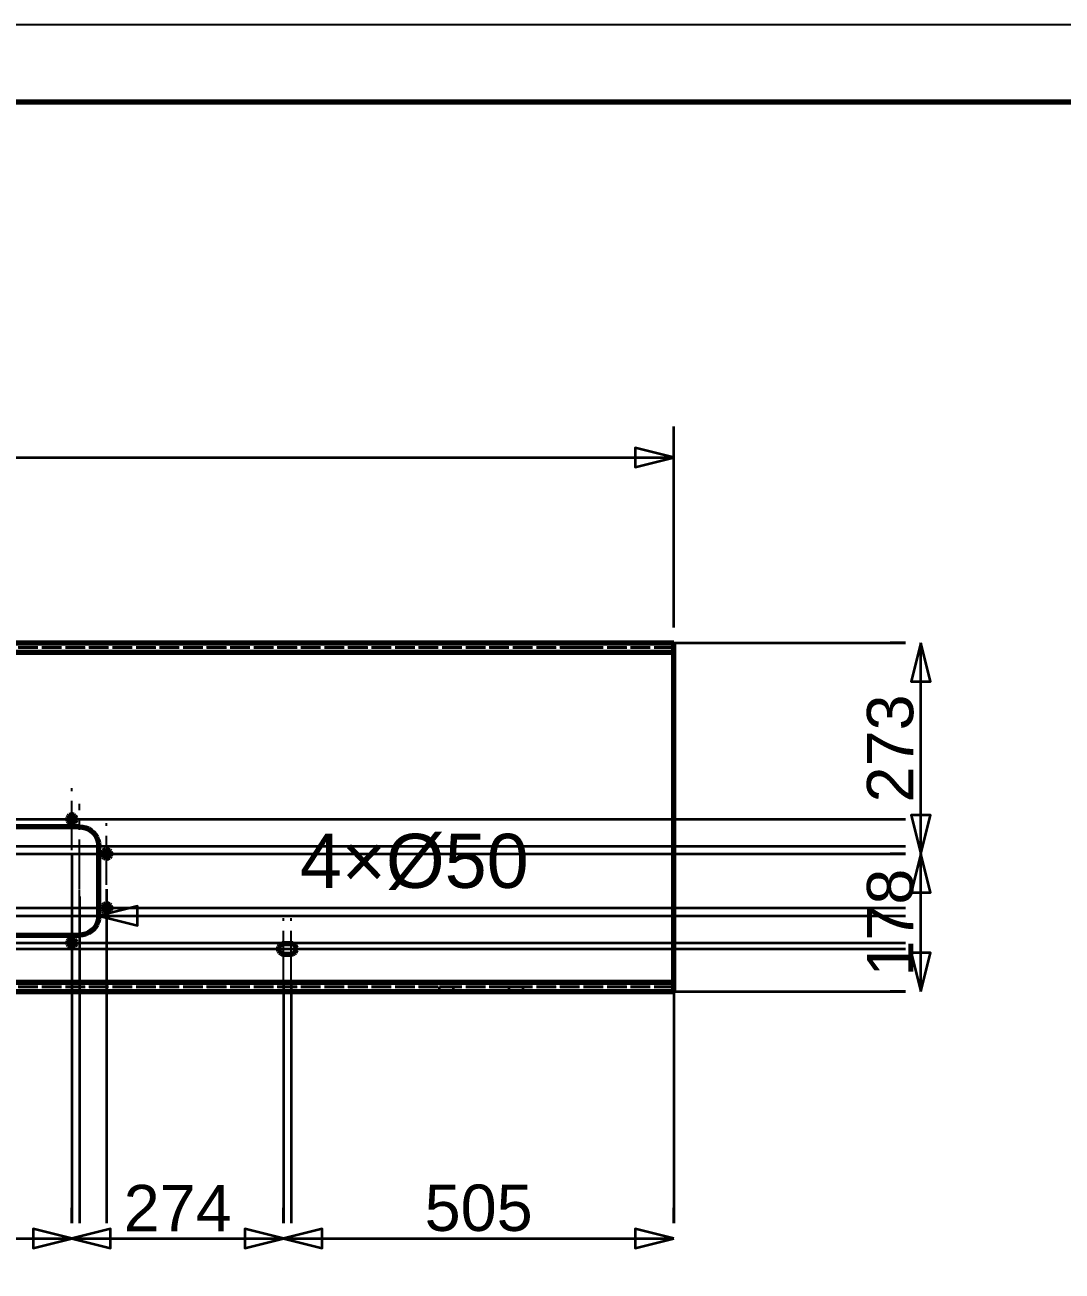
# Model space of a CAD drawing. Header units: millimetres. Extents: x 0 to 420, y 0 to 297.
# Drawn here: x 198 to 265.1, y 216.4 to 297 of the extents above; entities that cross this region are included whole.
import ezdxf
from ezdxf.enums import TextEntityAlignment as Align

# ---------------------------------------------------------------- set-up
doc = ezdxf.new("R2010")
doc.units = ezdxf.units.MM
doc.linetypes.add('CENTER', pattern=[5.08, 3.175, -0.635, 0.635, -0.635])
doc.linetypes.add('DASHED', pattern=[1.524, 1.27, -0.254])
doc.styles.add('GOST', font='Arial')

msp = doc.modelspace()

# ---------------------------------------------------------------- linework, layer by layer
at = {"color": 7, "lineweight": 35}
for p, q in [((240, 258), (240, 271)), ((65, 269), (240, 269)), ((240, 257), (255, 257)), ((255, 257), (254, 257)), ((256, 243.35), (256, 257)), ((171.075, 245.6), (255, 245.6)), ((181.825, 245.6), (255, 245.6)), ((192.575, 245.6), (255, 245.6)), ((203.325, 245.6), (255, 245.6)), ((171.55, 243.85), (255, 243.85)), ((204.8, 243.85), (255, 243.85)), ((168.825, 243.35), (255, 243.35)), ((201.05, 243.325), (201.05, 219.45)), ((205.575, 243.35), (255, 243.35)), ((255, 243.35), (254, 243.35)), ((255, 243.35), (254, 243.35)), ((256, 234.45), (256, 243.35)), ((201.55, 240.6), (201.55, 219.45)), ((203.3, 241.075), (203.3, 219.45)), ((168.825, 239.85), (255, 239.85)), ((205.575, 239.85), (255, 239.85)), ((171.55, 239.35), (255, 239.35)), ((202.8, 239.35), (214.8, 239.35)), ((204.8, 239.35), (255, 239.35)), ((214.8, 239.35), (219.8, 239.35)), ((92.085, 237.2), (255, 237.2)), ((92.585, 237.2), (255, 237.2)), ((154.585, 237.2), (255, 237.2)), ((155.085, 237.2), (255, 237.2)), ((171.075, 237.6), (255, 237.6)), ((181.825, 237.6), (255, 237.6)), ((192.575, 237.6), (255, 237.6)), ((203.3, 237.575), (203.3, 219.45)), ((203.325, 237.6), (255, 237.6)), ((217.085, 237.2), (255, 237.2)), ((217.585, 237.2), (255, 237.2)), ((201.55, 236.1), (201.55, 219.45)), ((201.05, 235.325), (201.05, 219.45)), ((214.75, 234.865), (214.75, 219.45)), ((215.25, 234.865), (215.25, 219.45)), ((240, 234.45), (240, 219.45)), ((240, 234.45), (255, 234.45)), ((255, 234.45), (254, 234.45)), ((201.05, 219.45), (201.05, 220.45)), ((201.05, 219.45), (201.05, 220.45)), ((214.75, 219.45), (214.75, 220.45)), ((214.75, 219.45), (214.75, 220.45)), ((240, 219.45), (240, 220.45)), ((179.55, 218.45), (201.05, 218.45)), ((201.05, 218.45), (214.75, 218.45)), ((214.75, 218.45), (240, 218.45))]:
    msp.add_line(p, q, dxfattribs=at)
at = {"color": 1, "lineweight": 70}
for p, q in [((65, 257), (240, 257)), ((240, 256.996), (240, 257)), ((240, 256.985), (240, 256.996)), ((240, 256.966), (240, 256.985)), ((240, 256.941), (240, 256.966)), ((240, 256.908), (240, 256.941)), ((240, 256.869), (240, 256.908)), ((240, 256.824), (240, 256.869)), ((240, 256.774), (240, 256.824)), ((240, 256.719), (240, 256.774)), ((240, 256.66), (240, 256.719)), ((240, 256.598), (240, 256.66)), ((240, 256.534), (240, 256.598)), ((240, 256.467), (240, 256.534)), ((240, 256.4), (240, 256.467)), ((65, 256.4), (240, 256.4)), ((240, 235.05), (240, 256.4)), ((200.79, 245.689), (200.775, 245.6)), ((200.775, 245.6), (200.79, 245.511)), ((200.833, 245.769), (200.79, 245.689)), ((200.79, 245.511), (200.833, 245.431)), ((200.9, 245.83), (200.833, 245.769)), ((200.833, 245.431), (200.9, 245.37)), ((200.982, 245.867), (200.9, 245.83)), ((200.9, 245.37), (200.982, 245.333)), ((201.073, 245.874), (200.982, 245.867)), ((200.982, 245.333), (201.073, 245.326)), ((201.16, 245.852), (201.073, 245.874)), ((201.073, 245.326), (201.16, 245.348)), ((201.236, 245.802), (201.16, 245.852)), ((201.16, 245.348), (201.236, 245.398)), ((201.292, 245.731), (201.236, 245.802)), ((201.236, 245.398), (201.292, 245.469)), ((201.321, 245.645), (201.292, 245.731)), ((201.292, 245.469), (201.321, 245.555)), ((201.321, 245.555), (201.321, 245.645)), ((201.55, 245.1), (168.3, 245.1)), ((201.55, 245.1), (201.746, 245.085)), ((201.746, 245.085), (201.936, 245.039)), ((201.936, 245.039), (202.117, 244.964)), ((202.117, 244.964), (202.285, 244.861)), ((202.285, 244.861), (202.434, 244.734)), ((202.434, 244.734), (202.561, 244.585)), ((202.561, 244.585), (202.664, 244.417)), ((202.664, 244.417), (202.739, 244.236)), ((202.739, 244.236), (202.785, 244.046)), ((202.785, 244.046), (202.8, 243.85)), ((202.8, 239.35), (202.8, 243.85)), ((203.15, 243.58), (203.083, 243.519)), ((203.232, 243.617), (203.15, 243.58)), ((203.323, 243.624), (203.232, 243.617)), ((203.41, 243.602), (203.323, 243.624)), ((203.486, 243.552), (203.41, 243.602)), ((203.04, 243.439), (203.025, 243.35)), ((203.025, 243.35), (203.04, 243.261)), ((203.083, 243.519), (203.04, 243.439)), ((203.04, 243.261), (203.083, 243.181)), ((203.083, 243.181), (203.15, 243.12)), ((203.15, 243.12), (203.232, 243.083)), ((203.232, 243.083), (203.323, 243.076)), ((203.323, 243.076), (203.41, 243.098)), ((203.41, 243.098), (203.486, 243.148)), ((203.542, 243.481), (203.486, 243.552)), ((203.486, 243.148), (203.542, 243.219)), ((203.571, 243.395), (203.542, 243.481)), ((203.542, 243.219), (203.571, 243.305)), ((203.571, 243.305), (203.571, 243.395)), ((203.04, 239.939), (203.025, 239.85)), ((203.025, 239.85), (203.04, 239.761)), ((203.083, 240.019), (203.04, 239.939)), ((203.04, 239.761), (203.083, 239.681)), ((203.15, 240.08), (203.083, 240.019)), ((203.083, 239.681), (203.15, 239.62)), ((203.232, 240.117), (203.15, 240.08)), ((203.15, 239.62), (203.232, 239.583)), ((203.323, 240.124), (203.232, 240.117)), ((203.232, 239.583), (203.323, 239.576)), ((203.41, 240.102), (203.323, 240.124)), ((203.323, 239.576), (203.41, 239.598)), ((203.486, 240.052), (203.41, 240.102)), ((203.41, 239.598), (203.486, 239.648)), ((203.542, 239.981), (203.486, 240.052)), ((203.486, 239.648), (203.542, 239.719)), ((203.571, 239.895), (203.542, 239.981)), ((203.542, 239.719), (203.571, 239.805)), ((203.571, 239.805), (203.571, 239.895)), ((202.664, 238.783), (202.561, 238.615)), ((202.739, 238.964), (202.664, 238.783)), ((202.785, 239.154), (202.739, 238.964)), ((202.8, 239.35), (202.785, 239.154)), ((168.3, 238.1), (201.55, 238.1)), ((201.746, 238.115), (201.55, 238.1)), ((201.936, 238.161), (201.746, 238.115)), ((202.117, 238.236), (201.936, 238.161)), ((202.285, 238.339), (202.117, 238.236)), ((202.434, 238.466), (202.285, 238.339)), ((202.561, 238.615), (202.434, 238.466)), ((200.79, 237.689), (200.775, 237.6)), ((200.775, 237.6), (200.79, 237.511)), ((200.833, 237.769), (200.79, 237.689)), ((200.79, 237.511), (200.833, 237.431)), ((200.9, 237.83), (200.833, 237.769)), ((200.833, 237.431), (200.9, 237.37)), ((200.982, 237.867), (200.9, 237.83)), ((200.9, 237.37), (200.982, 237.333)), ((201.073, 237.874), (200.982, 237.867)), ((200.982, 237.333), (201.073, 237.326)), ((201.16, 237.852), (201.073, 237.874)), ((201.073, 237.326), (201.16, 237.348)), ((201.236, 237.802), (201.16, 237.852)), ((201.16, 237.348), (201.236, 237.398)), ((201.292, 237.731), (201.236, 237.802)), ((201.236, 237.398), (201.292, 237.469)), ((201.321, 237.645), (201.292, 237.731)), ((201.292, 237.469), (201.321, 237.555)), ((201.321, 237.555), (201.321, 237.645)), ((214.445, 237.339), (214.418, 237.248)), ((214.418, 237.248), (214.418, 237.152)), ((214.418, 237.152), (214.445, 237.061)), ((214.497, 237.419), (214.445, 237.339)), ((214.569, 237.482), (214.497, 237.419)), ((214.656, 237.521), (214.569, 237.482)), ((214.75, 237.535), (214.656, 237.521)), ((215.25, 237.535), (214.75, 237.535)), ((215.344, 237.521), (215.25, 237.535)), ((215.431, 237.482), (215.344, 237.521)), ((215.503, 237.419), (215.431, 237.482)), ((215.555, 237.339), (215.503, 237.419)), ((215.582, 237.248), (215.555, 237.339)), ((215.555, 237.061), (215.582, 237.152)), ((215.582, 237.152), (215.582, 237.248)), ((214.445, 237.061), (214.497, 236.981)), ((214.497, 236.981), (214.569, 236.918)), ((214.569, 236.918), (214.656, 236.879)), ((214.656, 236.879), (214.75, 236.865)), ((214.75, 236.865), (215.25, 236.865)), ((215.25, 236.865), (215.344, 236.879)), ((215.344, 236.879), (215.431, 236.918)), ((215.431, 236.918), (215.503, 236.981)), ((215.503, 236.981), (215.555, 237.061)), ((65, 235.05), (240, 235.05)), ((240, 234.983), (240, 235.05)), ((240, 234.916), (240, 234.983)), ((240, 234.852), (240, 234.916)), ((240, 234.79), (240, 234.852)), ((240, 234.731), (240, 234.79)), ((240, 234.676), (240, 234.731)), ((65, 234.45), (240, 234.45)), ((240, 234.626), (240, 234.676)), ((240, 234.581), (240, 234.626)), ((240, 234.542), (240, 234.581)), ((240, 234.509), (240, 234.542)), ((240, 234.484), (240, 234.509)), ((240, 234.465), (240, 234.484)), ((240, 234.454), (240, 234.465)), ((240, 234.45), (240, 234.454))]:
    msp.add_line(p, q, dxfattribs=at)
at = {"color": 5, "linetype": 'DASHED', "lineweight": 35}
for p, q in [((240, 257), (65, 257)), ((240, 256.7), (65, 256.7)), ((65, 256.7), (240, 256.7)), ((208.302, 257), (208.3, 257)), ((208.3, 257), (208.302, 257)), ((208.302, 256.7), (208.3, 256.7)), ((208.3, 256.7), (208.302, 256.7)), ((208.308, 257), (208.302, 257)), ((208.302, 257), (208.308, 257)), ((208.308, 256.7), (208.302, 256.7)), ((208.302, 256.7), (208.308, 256.7)), ((208.317, 257), (208.308, 257)), ((208.308, 257), (208.317, 257)), ((208.317, 256.7), (208.308, 256.7)), ((208.308, 256.7), (208.317, 256.7)), ((208.33, 257), (208.317, 257)), ((208.317, 257), (208.33, 257)), ((208.33, 256.7), (208.317, 256.7)), ((208.317, 256.7), (208.33, 256.7)), ((208.346, 257), (208.33, 257)), ((208.33, 257), (208.346, 257)), ((208.346, 256.7), (208.33, 256.7)), ((208.33, 256.7), (208.346, 256.7)), ((208.365, 257), (208.346, 257)), ((208.346, 257), (208.365, 257)), ((208.365, 256.7), (208.346, 256.7)), ((208.346, 256.7), (208.365, 256.7)), ((208.388, 257), (208.365, 257)), ((208.365, 257), (208.388, 257)), ((208.388, 256.7), (208.365, 256.7)), ((208.365, 256.7), (208.388, 256.7)), ((208.413, 257), (208.388, 257)), ((208.388, 257), (208.413, 257)), ((208.413, 256.7), (208.388, 256.7)), ((208.388, 256.7), (208.413, 256.7)), ((208.44, 257), (208.413, 257)), ((208.413, 257), (208.44, 257)), ((208.44, 256.7), (208.413, 256.7)), ((208.413, 256.7), (208.44, 256.7)), ((208.47, 257), (208.44, 257)), ((208.44, 257), (208.47, 257)), ((208.47, 256.7), (208.44, 256.7)), ((208.44, 256.7), (208.47, 256.7)), ((208.501, 257), (208.47, 257)), ((208.47, 257), (208.501, 257)), ((208.501, 256.7), (208.47, 256.7)), ((208.47, 256.7), (208.501, 256.7)), ((208.533, 257), (208.501, 257)), ((208.501, 257), (208.533, 257)), ((208.533, 256.7), (208.501, 256.7)), ((208.501, 256.7), (208.533, 256.7)), ((208.566, 257), (208.533, 257)), ((208.533, 257), (208.566, 257)), ((208.566, 256.7), (208.533, 256.7)), ((208.533, 256.7), (208.566, 256.7)), ((208.6, 257), (208.566, 257)), ((208.566, 257), (208.6, 257)), ((208.6, 256.7), (208.566, 256.7)), ((208.566, 256.7), (208.6, 256.7)), ((208.6, 257), (208.9, 257)), ((208.9, 257), (208.6, 257)), ((208.9, 256.7), (208.6, 256.7)), ((208.6, 256.7), (208.9, 256.7)), ((208.9, 257), (208.934, 257)), ((208.934, 257), (208.9, 257)), ((208.9, 256.7), (208.934, 256.7)), ((208.934, 256.7), (208.9, 256.7)), ((208.934, 257), (208.967, 257)), ((208.967, 257), (208.934, 257)), ((208.934, 256.7), (208.967, 256.7)), ((208.967, 256.7), (208.934, 256.7)), ((208.967, 257), (208.999, 257)), ((208.999, 257), (208.967, 257)), ((208.967, 256.7), (208.999, 256.7)), ((208.999, 256.7), (208.967, 256.7)), ((208.999, 257), (209.03, 257)), ((209.03, 257), (208.999, 257)), ((208.999, 256.7), (209.03, 256.7)), ((209.03, 256.7), (208.999, 256.7)), ((209.03, 257), (209.06, 257)), ((209.06, 257), (209.03, 257)), ((209.03, 256.7), (209.06, 256.7)), ((209.06, 256.7), (209.03, 256.7)), ((209.06, 257), (209.087, 257)), ((209.087, 257), (209.06, 257)), ((209.06, 256.7), (209.087, 256.7)), ((209.087, 256.7), (209.06, 256.7)), ((209.087, 257), (209.112, 257)), ((209.112, 257), (209.087, 257)), ((209.087, 256.7), (209.112, 256.7)), ((209.112, 256.7), (209.087, 256.7)), ((209.112, 257), (209.135, 257)), ((209.135, 257), (209.112, 257)), ((209.112, 256.7), (209.135, 256.7)), ((209.135, 256.7), (209.112, 256.7)), ((209.135, 257), (209.154, 257)), ((209.154, 257), (209.135, 257)), ((209.135, 256.7), (209.154, 256.7)), ((209.154, 256.7), (209.135, 256.7)), ((209.154, 257), (209.17, 257)), ((209.17, 257), (209.154, 257)), ((209.154, 256.7), (209.17, 256.7)), ((209.17, 256.7), (209.154, 256.7)), ((209.17, 257), (209.183, 257)), ((209.183, 257), (209.17, 257)), ((209.17, 256.7), (209.183, 256.7)), ((209.183, 256.7), (209.17, 256.7)), ((209.183, 257), (209.192, 257)), ((209.192, 257), (209.183, 257)), ((209.183, 256.7), (209.192, 256.7)), ((209.192, 256.7), (209.183, 256.7)), ((209.192, 257), (209.198, 257)), ((209.198, 257), (209.192, 257)), ((209.192, 256.7), (209.198, 256.7)), ((209.198, 256.7), (209.192, 256.7)), ((209.198, 257), (209.2, 257)), ((209.2, 257), (209.198, 257)), ((209.198, 256.7), (209.2, 256.7)), ((209.2, 256.7), (209.198, 256.7)), ((220.802, 257), (220.8, 257)), ((220.8, 257), (220.802, 257)), ((220.802, 256.7), (220.8, 256.7)), ((220.8, 256.7), (220.802, 256.7)), ((220.808, 257), (220.802, 257)), ((220.802, 257), (220.808, 257)), ((220.808, 256.7), (220.802, 256.7)), ((220.802, 256.7), (220.808, 256.7)), ((220.817, 257), (220.808, 257)), ((220.808, 257), (220.817, 257)), ((220.817, 256.7), (220.808, 256.7)), ((220.808, 256.7), (220.817, 256.7)), ((220.83, 257), (220.817, 257)), ((220.817, 257), (220.83, 257)), ((220.83, 256.7), (220.817, 256.7)), ((220.817, 256.7), (220.83, 256.7)), ((220.846, 257), (220.83, 257)), ((220.83, 257), (220.846, 257)), ((220.846, 256.7), (220.83, 256.7)), ((220.83, 256.7), (220.846, 256.7)), ((220.865, 257), (220.846, 257)), ((220.846, 257), (220.865, 257)), ((220.865, 256.7), (220.846, 256.7)), ((220.846, 256.7), (220.865, 256.7)), ((220.888, 257), (220.865, 257)), ((220.865, 257), (220.888, 257)), ((220.888, 256.7), (220.865, 256.7)), ((220.865, 256.7), (220.888, 256.7)), ((220.913, 257), (220.888, 257)), ((220.888, 257), (220.913, 257)), ((220.913, 256.7), (220.888, 256.7)), ((220.888, 256.7), (220.913, 256.7)), ((220.94, 257), (220.913, 257)), ((220.913, 257), (220.94, 257)), ((220.94, 256.7), (220.913, 256.7)), ((220.913, 256.7), (220.94, 256.7)), ((220.97, 257), (220.94, 257)), ((220.94, 257), (220.97, 257)), ((220.97, 256.7), (220.94, 256.7)), ((220.94, 256.7), (220.97, 256.7)), ((221.001, 257), (220.97, 257)), ((220.97, 257), (221.001, 257)), ((221.001, 256.7), (220.97, 256.7)), ((220.97, 256.7), (221.001, 256.7)), ((221.033, 257), (221.001, 257)), ((221.001, 257), (221.033, 257)), ((221.033, 256.7), (221.001, 256.7)), ((221.001, 256.7), (221.033, 256.7)), ((221.066, 257), (221.033, 257)), ((221.033, 257), (221.066, 257)), ((221.066, 256.7), (221.033, 256.7)), ((221.033, 256.7), (221.066, 256.7)), ((221.1, 257), (221.066, 257)), ((221.066, 257), (221.1, 257)), ((221.1, 256.7), (221.066, 256.7)), ((221.066, 256.7), (221.1, 256.7)), ((221.1, 257), (221.4, 257)), ((221.4, 257), (221.1, 257)), ((221.4, 256.7), (221.1, 256.7)), ((221.1, 256.7), (221.4, 256.7)), ((221.4, 257), (221.434, 257)), ((221.434, 257), (221.4, 257)), ((221.4, 256.7), (221.434, 256.7)), ((221.434, 256.7), (221.4, 256.7)), ((221.434, 257), (221.467, 257)), ((221.467, 257), (221.434, 257)), ((221.434, 256.7), (221.467, 256.7)), ((221.467, 256.7), (221.434, 256.7)), ((221.467, 257), (221.499, 257)), ((221.499, 257), (221.467, 257)), ((221.467, 256.7), (221.499, 256.7)), ((221.499, 256.7), (221.467, 256.7)), ((221.499, 257), (221.53, 257)), ((221.53, 257), (221.499, 257)), ((221.499, 256.7), (221.53, 256.7)), ((221.53, 256.7), (221.499, 256.7)), ((221.53, 257), (221.56, 257)), ((221.56, 257), (221.53, 257)), ((221.53, 256.7), (221.56, 256.7)), ((221.56, 256.7), (221.53, 256.7)), ((221.56, 257), (221.587, 257)), ((221.587, 257), (221.56, 257)), ((221.56, 256.7), (221.587, 256.7)), ((221.587, 256.7), (221.56, 256.7)), ((221.587, 257), (221.612, 257)), ((221.612, 257), (221.587, 257)), ((221.587, 256.7), (221.612, 256.7)), ((221.612, 256.7), (221.587, 256.7)), ((221.612, 257), (221.635, 257)), ((221.635, 257), (221.612, 257)), ((221.612, 256.7), (221.635, 256.7)), ((221.635, 256.7), (221.612, 256.7)), ((221.635, 257), (221.654, 257)), ((221.654, 257), (221.635, 257)), ((221.635, 256.7), (221.654, 256.7)), ((221.654, 256.7), (221.635, 256.7)), ((221.654, 257), (221.67, 257)), ((221.67, 257), (221.654, 257)), ((221.654, 256.7), (221.67, 256.7)), ((221.67, 256.7), (221.654, 256.7)), ((221.67, 257), (221.683, 257)), ((221.683, 257), (221.67, 257)), ((221.67, 256.7), (221.683, 256.7)), ((221.683, 256.7), (221.67, 256.7)), ((221.683, 257), (221.692, 257)), ((221.692, 257), (221.683, 257)), ((221.683, 256.7), (221.692, 256.7)), ((221.692, 256.7), (221.683, 256.7)), ((221.692, 257), (221.698, 257)), ((221.698, 257), (221.692, 257)), ((221.692, 256.7), (221.698, 256.7)), ((221.698, 256.7), (221.692, 256.7)), ((221.698, 257), (221.7, 257)), ((221.7, 257), (221.698, 257)), ((221.698, 256.7), (221.7, 256.7)), ((221.7, 256.7), (221.698, 256.7)), ((233.302, 257), (233.3, 257)), ((233.3, 257), (233.302, 257)), ((233.302, 256.7), (233.3, 256.7)), ((233.3, 256.7), (233.302, 256.7)), ((233.308, 257), (233.302, 257)), ((233.302, 257), (233.308, 257)), ((233.308, 256.7), (233.302, 256.7)), ((233.302, 256.7), (233.308, 256.7)), ((233.317, 257), (233.308, 257)), ((233.308, 257), (233.317, 257)), ((233.317, 256.7), (233.308, 256.7)), ((233.308, 256.7), (233.317, 256.7)), ((233.33, 257), (233.317, 257)), ((233.317, 257), (233.33, 257)), ((233.33, 256.7), (233.317, 256.7)), ((233.317, 256.7), (233.33, 256.7)), ((233.346, 257), (233.33, 257)), ((233.33, 257), (233.346, 257)), ((233.346, 256.7), (233.33, 256.7)), ((233.33, 256.7), (233.346, 256.7)), ((233.365, 257), (233.346, 257)), ((233.346, 257), (233.365, 257)), ((233.365, 256.7), (233.346, 256.7)), ((233.346, 256.7), (233.365, 256.7)), ((233.388, 257), (233.365, 257)), ((233.365, 257), (233.388, 257)), ((233.388, 256.7), (233.365, 256.7)), ((233.365, 256.7), (233.388, 256.7)), ((233.413, 257), (233.388, 257)), ((233.388, 257), (233.413, 257)), ((233.413, 256.7), (233.388, 256.7)), ((233.388, 256.7), (233.413, 256.7)), ((233.44, 257), (233.413, 257)), ((233.413, 257), (233.44, 257)), ((233.44, 256.7), (233.413, 256.7)), ((233.413, 256.7), (233.44, 256.7)), ((233.47, 257), (233.44, 257)), ((233.44, 257), (233.47, 257)), ((233.47, 256.7), (233.44, 256.7)), ((233.44, 256.7), (233.47, 256.7)), ((233.501, 257), (233.47, 257)), ((233.47, 257), (233.501, 257)), ((233.501, 256.7), (233.47, 256.7)), ((233.47, 256.7), (233.501, 256.7)), ((233.533, 257), (233.501, 257)), ((233.501, 257), (233.533, 257)), ((233.533, 256.7), (233.501, 256.7)), ((233.501, 256.7), (233.533, 256.7)), ((233.566, 257), (233.533, 257)), ((233.533, 257), (233.566, 257)), ((233.566, 256.7), (233.533, 256.7)), ((233.533, 256.7), (233.566, 256.7)), ((233.6, 257), (233.566, 257)), ((233.566, 257), (233.6, 257)), ((233.6, 256.7), (233.566, 256.7)), ((233.566, 256.7), (233.6, 256.7)), ((233.6, 257), (233.9, 257)), ((233.9, 257), (233.6, 257)), ((233.9, 256.7), (233.6, 256.7)), ((233.6, 256.7), (233.9, 256.7)), ((233.9, 257), (233.934, 257)), ((233.934, 257), (233.9, 257)), ((233.9, 256.7), (233.934, 256.7)), ((233.934, 256.7), (233.9, 256.7)), ((233.934, 257), (233.967, 257)), ((233.967, 257), (233.934, 257)), ((233.934, 256.7), (233.967, 256.7)), ((233.967, 256.7), (233.934, 256.7)), ((233.967, 257), (233.999, 257)), ((233.999, 257), (233.967, 257)), ((233.967, 256.7), (233.999, 256.7)), ((233.999, 256.7), (233.967, 256.7)), ((233.999, 257), (234.03, 257)), ((234.03, 257), (233.999, 257)), ((233.999, 256.7), (234.03, 256.7)), ((234.03, 256.7), (233.999, 256.7)), ((234.03, 257), (234.06, 257)), ((234.06, 257), (234.03, 257)), ((234.03, 256.7), (234.06, 256.7)), ((234.06, 256.7), (234.03, 256.7)), ((234.06, 257), (234.087, 257)), ((234.087, 257), (234.06, 257)), ((234.06, 256.7), (234.087, 256.7)), ((234.087, 256.7), (234.06, 256.7)), ((234.087, 257), (234.112, 257)), ((234.112, 257), (234.087, 257)), ((234.087, 256.7), (234.112, 256.7)), ((234.112, 256.7), (234.087, 256.7)), ((234.112, 257), (234.135, 257)), ((234.135, 257), (234.112, 257)), ((234.112, 256.7), (234.135, 256.7)), ((234.135, 256.7), (234.112, 256.7)), ((234.135, 257), (234.154, 257)), ((234.154, 257), (234.135, 257)), ((234.135, 256.7), (234.154, 256.7)), ((234.154, 256.7), (234.135, 256.7)), ((234.154, 257), (234.17, 257)), ((234.17, 257), (234.154, 257)), ((234.154, 256.7), (234.17, 256.7)), ((234.17, 256.7), (234.154, 256.7)), ((234.17, 257), (234.183, 257)), ((234.183, 257), (234.17, 257)), ((234.17, 256.7), (234.183, 256.7)), ((234.183, 256.7), (234.17, 256.7)), ((234.183, 257), (234.192, 257)), ((234.192, 257), (234.183, 257)), ((234.183, 256.7), (234.192, 256.7)), ((234.192, 256.7), (234.183, 256.7)), ((234.192, 257), (234.198, 257)), ((234.198, 257), (234.192, 257)), ((234.192, 256.7), (234.198, 256.7)), ((234.198, 256.7), (234.192, 256.7)), ((234.198, 257), (234.2, 257)), ((234.2, 257), (234.198, 257)), ((234.198, 256.7), (234.2, 256.7)), ((234.2, 256.7), (234.198, 256.7)), ((240, 257), (240, 256.7)), ((240, 256.7), (240, 257)), ((240, 256.7), (240, 256.698)), ((240, 256.698), (240, 256.692)), ((240, 256.692), (240, 256.683)), ((240, 256.683), (240, 256.67)), ((240, 256.67), (240, 256.654)), ((240, 256.654), (240, 256.635)), ((240, 256.635), (240, 256.612)), ((240, 256.612), (240, 256.587)), ((240, 256.587), (240, 256.56)), ((240, 256.56), (240, 256.53)), ((240, 256.53), (240, 256.499)), ((240, 256.499), (240, 256.467)), ((240, 256.467), (240, 256.434)), ((240, 256.434), (240, 256.4)), ((240, 256.4), (240, 235.05)), ((200.775, 245.6), (200.79, 245.689)), ((200.79, 245.511), (200.775, 245.6)), ((200.79, 245.689), (200.833, 245.769)), ((200.833, 245.431), (200.79, 245.511)), ((200.833, 245.769), (200.9, 245.83)), ((200.9, 245.37), (200.833, 245.431)), ((200.9, 245.83), (200.982, 245.867)), ((200.982, 245.333), (200.9, 245.37)), ((200.982, 245.867), (201.073, 245.874)), ((201.073, 245.326), (200.982, 245.333)), ((201.073, 245.874), (201.16, 245.852)), ((201.16, 245.348), (201.073, 245.326)), ((201.16, 245.852), (201.236, 245.802)), ((201.236, 245.398), (201.16, 245.348)), ((201.236, 245.802), (201.292, 245.731)), ((201.292, 245.469), (201.236, 245.398)), ((201.292, 245.731), (201.321, 245.645)), ((201.321, 245.555), (201.292, 245.469)), ((201.321, 245.645), (201.321, 245.555)), ((168.3, 245.1), (201.55, 245.1)), ((201.746, 245.085), (201.55, 245.1)), ((201.936, 245.039), (201.746, 245.085)), ((202.117, 244.964), (201.936, 245.039)), ((202.285, 244.861), (202.117, 244.964)), ((202.434, 244.734), (202.285, 244.861)), ((202.561, 244.585), (202.434, 244.734)), ((202.664, 244.417), (202.561, 244.585)), ((202.739, 244.236), (202.664, 244.417)), ((202.785, 244.046), (202.739, 244.236)), ((202.8, 243.85), (202.785, 244.046)), ((202.8, 243.85), (202.8, 239.35)), ((203.083, 243.519), (203.15, 243.58)), ((203.15, 243.58), (203.232, 243.617)), ((203.232, 243.617), (203.323, 243.624)), ((203.323, 243.624), (203.41, 243.602)), ((203.41, 243.602), (203.486, 243.552)), ((203.025, 243.35), (203.04, 243.439)), ((203.04, 243.261), (203.025, 243.35)), ((203.04, 243.439), (203.083, 243.519)), ((203.083, 243.181), (203.04, 243.261)), ((203.15, 243.12), (203.083, 243.181)), ((203.232, 243.083), (203.15, 243.12)), ((203.323, 243.076), (203.232, 243.083)), ((203.41, 243.098), (203.323, 243.076)), ((203.486, 243.148), (203.41, 243.098)), ((203.486, 243.552), (203.542, 243.481)), ((203.542, 243.219), (203.486, 243.148)), ((203.542, 243.481), (203.571, 243.395)), ((203.571, 243.305), (203.542, 243.219)), ((203.571, 243.395), (203.571, 243.305)), ((203.025, 239.85), (203.04, 239.939)), ((203.04, 239.761), (203.025, 239.85)), ((203.04, 239.939), (203.083, 240.019)), ((203.083, 239.681), (203.04, 239.761)), ((203.083, 240.019), (203.15, 240.08)), ((203.15, 239.62), (203.083, 239.681)), ((203.15, 240.08), (203.232, 240.117)), ((203.232, 239.583), (203.15, 239.62)), ((203.232, 240.117), (203.323, 240.124)), ((203.323, 239.576), (203.232, 239.583)), ((203.323, 240.124), (203.41, 240.102)), ((203.41, 239.598), (203.323, 239.576)), ((203.41, 240.102), (203.486, 240.052)), ((203.486, 239.648), (203.41, 239.598)), ((203.486, 240.052), (203.542, 239.981)), ((203.542, 239.719), (203.486, 239.648)), ((203.542, 239.981), (203.571, 239.895)), ((203.571, 239.805), (203.542, 239.719)), ((203.571, 239.895), (203.571, 239.805)), ((202.561, 238.615), (202.664, 238.783)), ((202.664, 238.783), (202.739, 238.964)), ((202.739, 238.964), (202.785, 239.154)), ((202.785, 239.154), (202.8, 239.35)), ((201.55, 238.1), (168.3, 238.1)), ((201.55, 238.1), (201.746, 238.115)), ((201.746, 238.115), (201.936, 238.161)), ((201.936, 238.161), (202.117, 238.236)), ((202.117, 238.236), (202.285, 238.339)), ((202.285, 238.339), (202.434, 238.466)), ((202.434, 238.466), (202.561, 238.615)), ((200.775, 237.6), (200.79, 237.689)), ((200.79, 237.511), (200.775, 237.6)), ((200.79, 237.689), (200.833, 237.769)), ((200.833, 237.431), (200.79, 237.511)), ((200.833, 237.769), (200.9, 237.83)), ((200.9, 237.37), (200.833, 237.431)), ((200.9, 237.83), (200.982, 237.867)), ((200.982, 237.333), (200.9, 237.37)), ((200.982, 237.867), (201.073, 237.874)), ((201.073, 237.326), (200.982, 237.333)), ((201.073, 237.874), (201.16, 237.852)), ((201.16, 237.348), (201.073, 237.326)), ((201.16, 237.852), (201.236, 237.802)), ((201.236, 237.398), (201.16, 237.348)), ((201.236, 237.802), (201.292, 237.731)), ((201.292, 237.469), (201.236, 237.398)), ((201.292, 237.731), (201.321, 237.645)), ((201.321, 237.555), (201.292, 237.469)), ((201.321, 237.645), (201.321, 237.555)), ((214.418, 237.248), (214.445, 237.339)), ((214.418, 237.152), (214.418, 237.248)), ((214.445, 237.061), (214.418, 237.152)), ((214.445, 237.339), (214.497, 237.419)), ((214.497, 237.419), (214.569, 237.482)), ((214.569, 237.482), (214.656, 237.521)), ((214.656, 237.521), (214.75, 237.535)), ((214.75, 237.535), (215.25, 237.535)), ((215.25, 237.535), (215.344, 237.521)), ((215.344, 237.521), (215.431, 237.482)), ((215.431, 237.482), (215.503, 237.419)), ((215.503, 237.419), (215.555, 237.339)), ((215.555, 237.339), (215.582, 237.248)), ((215.582, 237.152), (215.555, 237.061)), ((215.582, 237.248), (215.582, 237.152)), ((214.497, 236.981), (214.445, 237.061)), ((214.569, 236.918), (214.497, 236.981)), ((214.656, 236.879), (214.569, 236.918)), ((214.75, 236.865), (214.656, 236.879)), ((215.25, 236.865), (214.75, 236.865)), ((215.344, 236.879), (215.25, 236.865)), ((215.431, 236.918), (215.344, 236.879)), ((215.503, 236.981), (215.431, 236.918)), ((215.555, 237.061), (215.503, 236.981)), ((240, 234.75), (65, 234.75)), ((65, 234.75), (240, 234.75)), ((224.861, 234.75), (224.85, 234.75)), ((224.85, 234.45), (224.85, 234.75)), ((224.85, 234.45), (224.85, 234.75)), ((224.85, 234.75), (224.861, 234.75)), ((224.895, 234.75), (224.861, 234.75)), ((224.861, 234.75), (224.895, 234.75)), ((224.948, 234.75), (224.895, 234.75)), ((224.895, 234.75), (224.948, 234.75)), ((225.019, 234.75), (224.948, 234.75)), ((224.948, 234.75), (225.019, 234.75)), ((225.105, 234.75), (225.019, 234.75)), ((225.019, 234.75), (225.105, 234.75)), ((225.2, 234.75), (225.105, 234.75)), ((225.105, 234.75), (225.2, 234.75)), ((225.3, 234.75), (225.2, 234.75)), ((225.2, 234.75), (225.3, 234.75)), ((225.4, 234.75), (225.3, 234.75)), ((225.3, 234.75), (225.4, 234.75)), ((225.495, 234.75), (225.4, 234.75)), ((225.4, 234.75), (225.495, 234.75)), ((225.581, 234.75), (225.495, 234.75)), ((225.495, 234.75), (225.581, 234.75)), ((225.652, 234.75), (225.581, 234.75)), ((225.581, 234.75), (225.652, 234.75)), ((225.705, 234.75), (225.652, 234.75)), ((225.652, 234.75), (225.705, 234.75)), ((225.739, 234.75), (225.705, 234.75)), ((225.705, 234.75), (225.739, 234.75)), ((225.75, 234.75), (225.739, 234.75)), ((225.739, 234.75), (225.75, 234.75)), ((225.75, 234.45), (225.75, 234.75)), ((225.75, 234.45), (225.75, 234.75)), ((229.361, 234.75), (229.35, 234.75)), ((229.35, 234.45), (229.35, 234.75)), ((229.35, 234.45), (229.35, 234.75)), ((229.35, 234.75), (229.361, 234.75)), ((229.395, 234.75), (229.361, 234.75)), ((229.361, 234.75), (229.395, 234.75)), ((229.448, 234.75), (229.395, 234.75)), ((229.395, 234.75), (229.448, 234.75)), ((229.519, 234.75), (229.448, 234.75)), ((229.448, 234.75), (229.519, 234.75)), ((229.605, 234.75), (229.519, 234.75)), ((229.519, 234.75), (229.605, 234.75)), ((229.7, 234.75), (229.605, 234.75)), ((229.605, 234.75), (229.7, 234.75)), ((229.8, 234.75), (229.7, 234.75)), ((229.7, 234.75), (229.8, 234.75)), ((229.9, 234.75), (229.8, 234.75)), ((229.8, 234.75), (229.9, 234.75)), ((229.995, 234.75), (229.9, 234.75)), ((229.9, 234.75), (229.995, 234.75)), ((230.081, 234.75), (229.995, 234.75)), ((229.995, 234.75), (230.081, 234.75)), ((230.152, 234.75), (230.081, 234.75)), ((230.081, 234.75), (230.152, 234.75)), ((230.205, 234.75), (230.152, 234.75)), ((230.152, 234.75), (230.205, 234.75)), ((230.239, 234.75), (230.205, 234.75)), ((230.205, 234.75), (230.239, 234.75)), ((230.25, 234.75), (230.239, 234.75)), ((230.239, 234.75), (230.25, 234.75)), ((230.25, 234.45), (230.25, 234.75)), ((230.25, 234.45), (230.25, 234.75)), ((240, 235.05), (240, 235.016)), ((240, 235.016), (240, 234.983)), ((240, 234.983), (240, 234.951)), ((240, 234.951), (240, 234.92)), ((240, 234.92), (240, 234.89)), ((240, 234.89), (240, 234.863)), ((240, 234.863), (240, 234.838)), ((240, 234.838), (240, 234.815)), ((240, 234.815), (240, 234.796)), ((240, 234.796), (240, 234.78)), ((240, 234.78), (240, 234.767)), ((240, 234.767), (240, 234.758)), ((240, 234.758), (240, 234.752)), ((240, 234.752), (240, 234.75)), ((240, 234.45), (240, 234.75)), ((240, 234.75), (240, 234.45)), ((65, 234.45), (240, 234.45)), ((224.85, 234.45), (224.861, 234.45)), ((224.861, 234.45), (224.85, 234.45)), ((224.861, 234.45), (224.895, 234.45)), ((224.895, 234.45), (224.861, 234.45)), ((224.895, 234.45), (224.948, 234.45)), ((224.948, 234.45), (224.895, 234.45)), ((224.948, 234.45), (225.019, 234.45)), ((225.019, 234.45), (224.948, 234.45)), ((225.019, 234.45), (225.105, 234.45)), ((225.105, 234.45), (225.019, 234.45)), ((225.105, 234.45), (225.2, 234.45)), ((225.2, 234.45), (225.105, 234.45)), ((225.2, 234.45), (225.3, 234.45)), ((225.3, 234.45), (225.2, 234.45)), ((225.3, 234.45), (225.4, 234.45)), ((225.4, 234.45), (225.3, 234.45)), ((225.4, 234.45), (225.495, 234.45)), ((225.495, 234.45), (225.4, 234.45)), ((225.495, 234.45), (225.581, 234.45)), ((225.581, 234.45), (225.495, 234.45)), ((225.581, 234.45), (225.652, 234.45)), ((225.652, 234.45), (225.581, 234.45)), ((225.652, 234.45), (225.705, 234.45)), ((225.705, 234.45), (225.652, 234.45)), ((225.705, 234.45), (225.739, 234.45)), ((225.739, 234.45), (225.705, 234.45)), ((225.739, 234.45), (225.75, 234.45)), ((225.75, 234.45), (225.739, 234.45)), ((229.35, 234.45), (229.361, 234.45)), ((229.361, 234.45), (229.35, 234.45)), ((229.361, 234.45), (229.395, 234.45)), ((229.395, 234.45), (229.361, 234.45)), ((229.395, 234.45), (229.448, 234.45)), ((229.448, 234.45), (229.395, 234.45)), ((229.448, 234.45), (229.519, 234.45)), ((229.519, 234.45), (229.448, 234.45)), ((229.519, 234.45), (229.605, 234.45)), ((229.605, 234.45), (229.519, 234.45)), ((229.605, 234.45), (229.7, 234.45)), ((229.7, 234.45), (229.605, 234.45)), ((229.7, 234.45), (229.8, 234.45)), ((229.8, 234.45), (229.7, 234.45)), ((229.8, 234.45), (229.9, 234.45)), ((229.9, 234.45), (229.8, 234.45)), ((229.9, 234.45), (229.995, 234.45)), ((229.995, 234.45), (229.9, 234.45)), ((229.995, 234.45), (230.081, 234.45)), ((230.081, 234.45), (229.995, 234.45)), ((230.081, 234.45), (230.152, 234.45)), ((230.152, 234.45), (230.081, 234.45)), ((230.152, 234.45), (230.205, 234.45)), ((230.205, 234.45), (230.152, 234.45)), ((230.205, 234.45), (230.239, 234.45)), ((230.239, 234.45), (230.205, 234.45)), ((230.239, 234.45), (230.25, 234.45)), ((230.25, 234.45), (230.239, 234.45))]:
    msp.add_line(p, q, dxfattribs=at)
at = {"color": 4, "linetype": 'CENTER', "lineweight": 25}
for p, q in [((201.05, 243.6), (201.05, 247.6)), ((201.55, 241.1), (201.55, 246.6)), ((199.05, 245.6), (203.05, 245.6)), ((203.3, 241.35), (203.3, 245.35)), ((198.8, 243.85), (204.3, 243.85)), ((201.3, 243.35), (205.3, 243.35)), ((201.55, 236.6), (201.55, 242.1)), ((203.3, 237.85), (203.3, 241.85)), ((201.05, 235.6), (201.05, 239.6)), ((201.3, 239.85), (205.3, 239.85)), ((198.8, 239.35), (204.3, 239.35)), ((214.75, 235.2), (214.75, 239.2)), ((215.25, 235.2), (215.25, 239.2)), ((199.05, 237.6), (203.05, 237.6)), ((212.75, 237.2), (216.75, 237.2)), ((213.25, 237.2), (217.25, 237.2))]:
    msp.add_line(p, q, dxfattribs=at)
at = {"color": 7, "lineweight": 25}
msp.add_lwpolyline([(0, 0), (420, 0), (420, 297), (0, 297)], close=True, dxfattribs=at)
at = {"color": 7, "lineweight": 70}
msp.add_lwpolyline([(20, 5), (415, 5), (415, 292), (20, 292)], close=True, dxfattribs=at)
at = {"color": 7, "lineweight": 35}
for points in [[(240, 269), (237.5, 269.625), (237.5, 268.375)], [(256, 257), (255.375, 254.5), (256.625, 254.5)], [(256, 243.35), (256.625, 245.85), (255.375, 245.85)], [(256, 243.35), (255.375, 240.85), (256.625, 240.85)], [(202.8, 239.35), (205.3, 238.725), (205.3, 239.975)], [(256, 234.45), (256.625, 236.95), (255.375, 236.95)], [(201.05, 218.45), (198.55, 219.075), (198.55, 217.825)], [(201.05, 218.45), (203.55, 217.825), (203.55, 219.075)], [(214.75, 218.45), (212.25, 219.075), (212.25, 217.825)], [(214.75, 218.45), (217.25, 217.825), (217.25, 219.075)], [(240, 218.45), (237.5, 219.075), (237.5, 217.825)]]:
    msp.add_lwpolyline(points, close=True, dxfattribs=at)

# ---------------------------------------------------------------- texts
at = {"color": 7, "style": 'GOST'}
for s, p in [('273', (254, 250.175)), ('178', (254, 238.9))]:
    msp.add_text(s, height=3, rotation=90, dxfattribs=at).set_placement(p, align=Align.MIDDLE)
msp.add_text('4×Ø50', height=3.5, dxfattribs=at).set_placement((215.8, 241.15))
for s, p in [('274', (207.9, 220.45)), ('505', (227.375, 220.45))]:
    msp.add_text(s, height=3, dxfattribs=at).set_placement(p, align=Align.MIDDLE)

doc.saveas('drawing.dxf')
